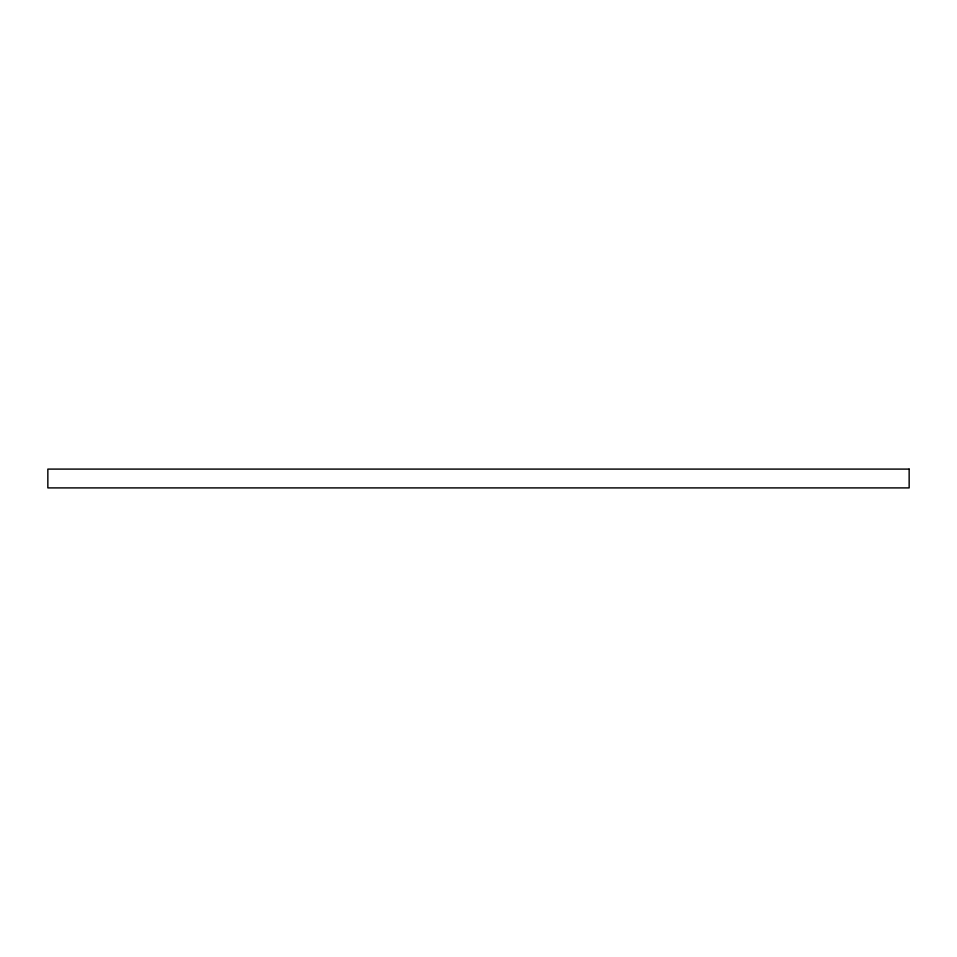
<?xml version="1.0" encoding="UTF-8"?>
<svg xmlns="http://www.w3.org/2000/svg" width="957" height="957" viewBox="0 0 957 957"><rect width="100%" height="100%" fill="white"/><g stroke="black" fill="none" stroke-linecap="round" stroke-linejoin="round"><path stroke-width="1.44" d="M909.15 469.097L47.85 469.097L47.85 487.903L909.15 487.903L909.15 469.097"/></g></svg>
